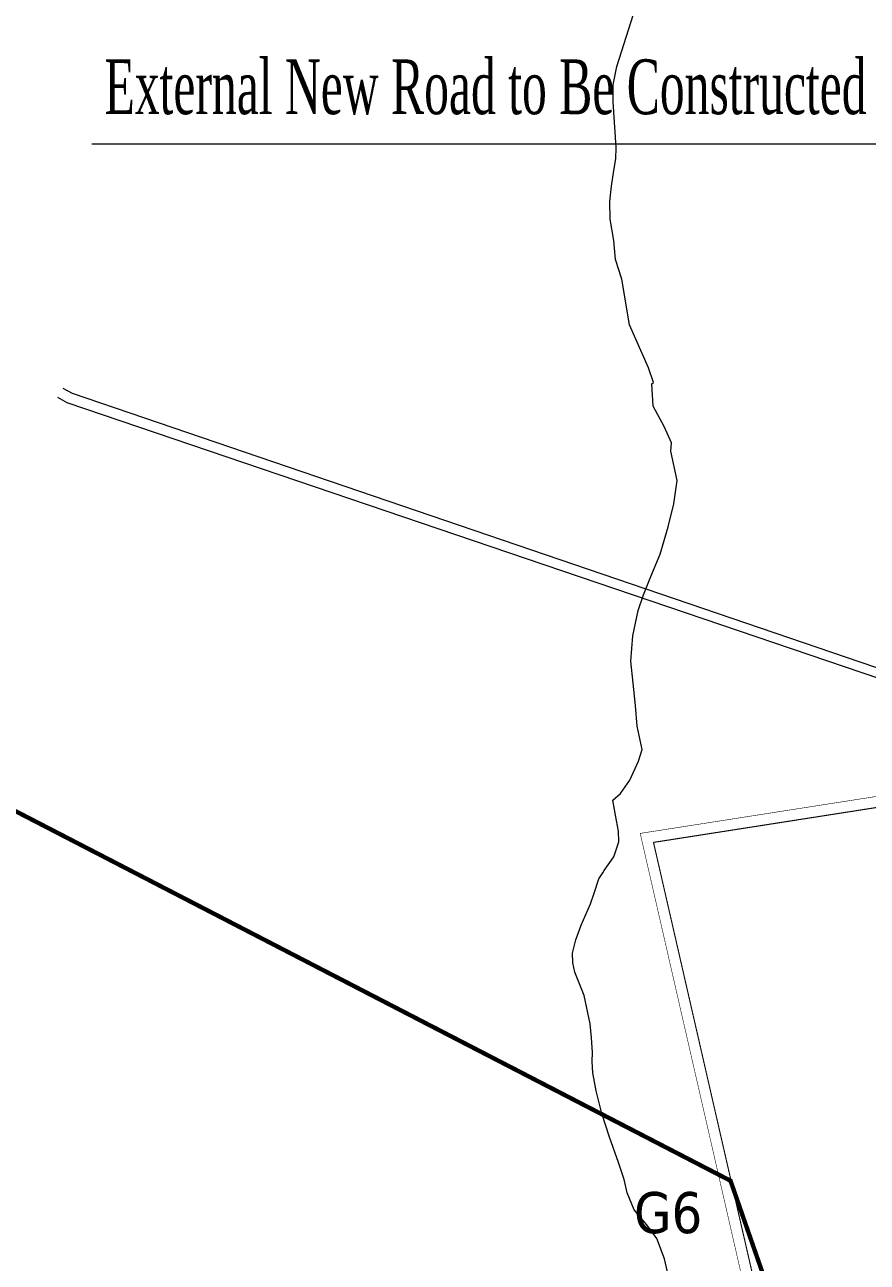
# Model space of a CAD drawing. Header units: metres. Extents: x 0 to 551036, y 0 to 1845929.
# Drawn here: x 543994 to 544764, y 1843637 to 1844768 of the extents above; entities that cross this region are included whole.
import ezdxf

# ---------------------------------------------------------------- set-up
doc = ezdxf.new("R2010")
doc.units = ezdxf.units.M
doc.header["$MEASUREMENT"] = 0
doc.linetypes.add('BD HH1 KEM TMB$0$DASHDOT2', pattern=[0.5, 0.25, -0.125, 0, -0.125])
doc.linetypes.add('DASHED', pattern=[0.75, 0.5, -0.25])
for name, color, linetype, lineweight in [('_0', 7, 'Continuous', 0), ('BD HH1 KEM TMB$0$Ranh', 7, 'Continuous', 0), ('DZ 220kV PA1', 7, 'Continuous', 0), ('HH1', 7, 'Continuous', 0), ('Level 10', 7, 'Continuous', 0), ('Q-CORRIDO', 7, 'Continuous', 0), ('Ranh', 7, 'Continuous', 0)]:
    doc.layers.add(name, color=color, linetype=linetype, lineweight=lineweight)
doc.styles.add('PECC5_TEXT', font='tahoma.ttf')
doc.styles.add('SXHZ', font='simplex.shx', dxfattribs={"width": 0.6, "bigfont": 'bigfont.shx'})
doc.linetypes.add('FENCELINE1', pattern='A,6.35,-2.54,[133,ltypeshp.shx,S=2.54,R=0,X=-2.54,Y=0],-2.54,25.4', length=36.83)

msp = doc.modelspace()

# ---------------------------------------------------------------- linework, layer by layer
at = {"layer": '_0', "flags": 128}
for points in [[(547771.494, 1842794.771), (547757.579, 1842804.318), (547055.819, 1843042.132), (546769.738, 1843134.912), (546382.573, 1843267.879), (546283.464, 1843301.159), (546272.397, 1843313.432), (546226.057, 1843510.534), (545522.782, 1843823.924), (545516.574, 1843827.875), (545162.705, 1844092.38), (545147.06543, 1844098.55328), (544954.439, 1844117.984), (544037.891, 1844430.588), (544029.367, 1844435.383)], [(547748.177, 1842791.638), (547050.654, 1843026.907), (546767.4287, 1843128.47227), (546379.939, 1843260.162), (546271.45, 1843289.066), (546259.673, 1843301.685), (546209.361, 1843506.378), (545518.811, 1843817.765), (545512.468, 1843822.27), (545156.647, 1844076.321), (545140.897, 1844082.926), (544961.961, 1844108.201), (544953.29793, 1844109.34529), (544032.919, 1844422.139), (544024.52332, 1844426.97639)]]:
    msp.add_lwpolyline(points, dxfattribs=at)
at = {"layer": 'BD HH1 KEM TMB$0$Ranh', "color": 3, "linetype": 'BD HH1 KEM TMB$0$DASHDOT2', "ltscale": 6, "const_width": 0.5}
msp.add_lwpolyline([(544701.50992, 1843394.47262), (544556.1858, 1844028.76097), (545012.67342, 1844100.22687)], dxfattribs=at)
at = {"layer": 'DZ 220kV PA1', "color": 2, "linetype": 'DASHED', "lineweight": 13, "ltscale": 12.5, "const_width": 4}
msp.add_lwpolyline([(547385.12789, 1841927.03834), (547280.04672, 1841909.74385), (547184.47, 1842163.72), (546733.40922, 1842515.82241), (546043.97203, 1842724.39091), (544738.834, 1843423.118), (544638.64538, 1843711.41469), (543772.65951, 1844159.32141), (543499.2181, 1844471.39657)], dxfattribs=at)
at = {"layer": 'Level 10', "color": 5, "linetype": 'Continuous', "lineweight": 0, "flags": 128}
msp.add_lwpolyline([(544582.69, 1843621.58), (544578.31, 1843639.98), (544571.25, 1843658.54), (544562.16, 1843671.12), (544550.73, 1843684.78), (544544.43, 1843700.32), (544541.57, 1843712.66), (544536.4, 1843728.1), (544528.19, 1843751.19), (544521.24, 1843772.87), (544515.95, 1843793.62), (544512.87, 1843810.16), (544512.24, 1843820.3), (544512.49, 1843828.54), (544511.73, 1843841.99), (544510.39, 1843854.72), (544504.98, 1843880.78), (544496.52, 1843902.08), (544494.52, 1843910.52), (544494.47, 1843919.39), (544497.41, 1843931.46), (544502.21, 1843944.84), (544510.8, 1843964.38), (544514.22, 1843974.06), (544518.39, 1843987.15), (544522.02, 1843992.64), (544523.35, 1843994.78), (544532.24, 1844007.25), (544536.56, 1844021.02), (544536.42, 1844030.77), (544533.77, 1844045.36), (544531.21, 1844059.07), (544538.32, 1844065.37), (544546.81, 1844077.36), (544554.76, 1844094.62), (544557.84, 1844105.37), (544553.37, 1844126.65), (544551.82, 1844145.57), (544549.89, 1844166), (544547.76, 1844186.19), (544549.54, 1844209.24), (544554.2, 1844232.36), (544559.11, 1844246.86), (544565.78, 1844263.54), (544574.52, 1844283.77), (544581.63, 1844308.93), (544586.96, 1844329.9), (544589.81, 1844351.29), (544584.11, 1844377.98), (544584.64, 1844385.58), (544577.95, 1844400.63), (544568.01, 1844419.11), (544566.95, 1844439.63), (544568.22, 1844440.74), (544563.78, 1844454.12), (544546.47, 1844493.49), (544539.41, 1844535.08), (544533.5, 1844553.14), (544532.04, 1844570.53), (544528.84, 1844590.03), (544528.3, 1844605.99), (544530.06, 1844620.1), (544532.25, 1844634.54), (544533.92, 1844644.92), (544534.25, 1844655.34), (544531.38, 1844697), (544531.35, 1844712.73), (544534.83, 1844729.4), (544550.2, 1844777.17)], dxfattribs=at)
at = {"layer": 'Q-CORRIDO', "color": 5, "flags": 128}
msp.add_lwpolyline([(545227.28122, 1844359.60383), (545227.28122, 1844658.39436), (544055.45578, 1844658.39436)], dxfattribs=at)
at = {"layer": 'Ranh', "linetype": 'FENCELINE1', "lineweight": 13, "const_width": 1}
msp.add_lwpolyline([(545039.78842, 1844094.35008), (545124.08835, 1843654.25007), (545296.08835, 1843665.35004), (545306.4884, 1843960.65004), (545709.48834, 1843646.54997), (545656.48829, 1843320.54998), (546108.28829, 1843335.54991), (547778.80819, 1842689.00963), (548193.07811, 1842207.30956), (548585.07806, 1841934.3695), (548381.70799, 1841468.51953), (548541.08792, 1841050.34951), (548101.40786, 1840712.89958), (547608.7779, 1840958.86966), (547251.34806, 1841933.18972), (546890.08813, 1842359.14978), (545600.78827, 1843192.74999), (545260.58826, 1843158.05004), (544710.1383, 1843401.59013), (544568.32841, 1844020.54016), (545039.78842, 1844094.35008)], dxfattribs=at)

# ---------------------------------------------------------------- texts
at = {"layer": 'HH1', "color": 1, "lineweight": 13, "style": 'PECC5_TEXT'}
msp.add_text('G6', height=37.5, dxfattribs=at).set_placement((544550.49877, 1843663.59795))
at = {"layer": 'Q-CORRIDO', "color": 5, "insert": (544066.98995, 1844735.9189), "char_height": 50, "width": 1186.2320044, "attachment_point": 1, "style": 'SXHZ'}
msp.add_mtext('\\fTimes New Roman|b0|i0|c00|p23;External New Road to Be Constructed', dxfattribs=at)

doc.saveas('drawing.dxf')
